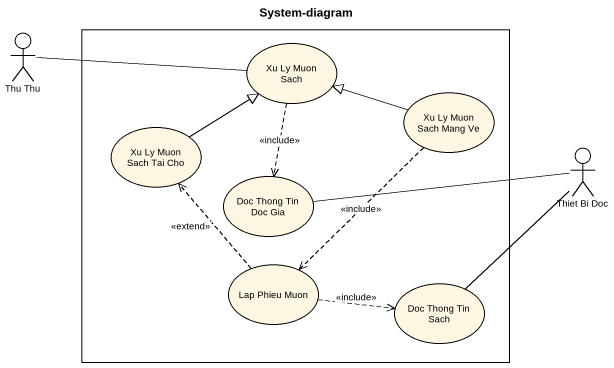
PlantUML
@startuml
title System-diagram
actor "Thu Thu" as Thu_Thu
rectangle " " as rectangle1 {
  usecase "Xu Ly Muon Sach" as Xu_Ly_Muon_Sach
  usecase "Xu Ly Muon Sach Mang Ve" as Xu_Ly_Muon_Sach_Mang_Ve
  usecase "Xu Ly Muon Sach Tai Cho" as Xu_Ly_Muon_Sach_Tai_Cho
  usecase "Doc Thong Tin Doc Gia" as Doc_Thong_Tin_Doc_Gia
  usecase "Lap Phieu Muon" as Lap_Phieu_Muon
  usecase "Doc Thong Tin Sach" as Doc_Thong_Tin_Sach
}
actor "Thiet Bi Doc" as Thiet_Bi_Doc
Thu_Thu -right- Xu_Ly_Muon_Sach
Xu_Ly_Muon_Sach ..> Doc_Thong_Tin_Doc_Gia : <<include>>
Xu_Ly_Muon_Sach_Mang_Ve -left-|> Xu_Ly_Muon_Sach
Xu_Ly_Muon_Sach_Mang_Ve ..> Lap_Phieu_Muon : <<include>>
Xu_Ly_Muon_Sach_Tai_Cho -up-|> Xu_Ly_Muon_Sach
Thiet_Bi_Doc -left- Doc_Thong_Tin_Doc_Gia
Thiet_Bi_Doc -- Doc_Thong_Tin_Sach
Lap_Phieu_Muon .up.> Xu_Ly_Muon_Sach_Tai_Cho : <<extend>>
Lap_Phieu_Muon .right.> Doc_Thong_Tin_Sach : <<include>>
@enduml
